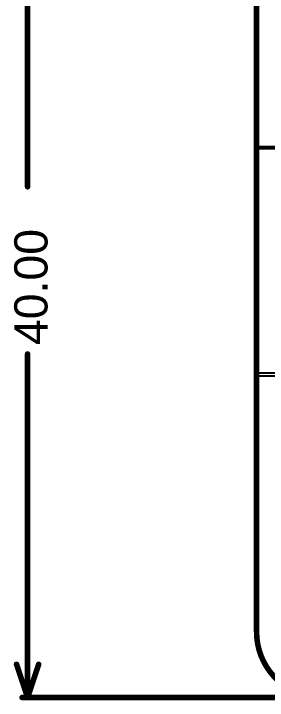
# Model space of a CAD drawing. Header units: inches. Extents: x 0.38 to 9.66, y 2.79 to 4.95.
# Drawn here: x 3.4 to 3.858, y 3.08 to 4.32 of the extents above; entities that cross this region are included whole.
import ezdxf

# ---------------------------------------------------------------- set-up
doc = ezdxf.new("R2010")
doc.units = ezdxf.units.IN
doc.header["$MEASUREMENT"] = 0
for name, color, linetype in [('Board Outline', 216, 'Continuous'), ('Bottom Layer', 5, 'Continuous'), ('Dimension', 6, 'Continuous'), ('Top Layer', 1, 'Continuous')]:
    doc.layers.add(name, color=color, linetype=linetype)
doc.styles.add('Arial', font='', dxfattribs={"height": 0.2})
doc.styles.get('Arial').set_extended_font_data('Arial')

msp = doc.modelspace()

# ---------------------------------------------------------------- linework, layer by layer
at = {"layer": 'Board Outline'}
for points in [[(3.8386, 3.2034, 0.01, 0.01, 0), (3.8386, 4.542, 0.01, 0.01, 0)], [(3.9567, 3.0853, 0.01, 0.01, -0.414214), (3.8386, 3.2034, 0.01, 0.01, 0)]]:
    msp.add_lwpolyline(points, format="xyseb", dxfattribs=at)
msp.add_lwpolyline([(3.8361, 3.2034, 0.005, 0.005, 1), (3.8411, 3.2034, 0.005, 0.005, 1)], format="xyseb", close=True, dxfattribs=at)
msp.add_lwpolyline([(3.8361, 3.2034, 0.005, 0.005, 1), (3.8411, 3.2034, 0.005, 0.005, 1)], format="xyseb", close=True, dxfattribs=at)
at = {"layer": 'Bottom Layer'}
for p, q in [((4.0674, 4.076), (3.8386, 4.076)), ((3.8386, 4.076), (3.8386, 3.666)), ((3.8386, 3.666), (4.0674, 3.666))]:
    msp.add_line(p, q, dxfattribs=at)
at = {"layer": 'Dimension'}
for points in [[(3.4252, 4.0076, 0.01, 0.01, 0), (3.4252, 4.6601, 0.01, 0.01, 0)], [(3.4252, 3.0853, 0.01, 0.01, 0), (3.4252, 3.7057, 0.01, 0.01, 0)], [(3.4052, 3.1453, 0.01, 0.01, 0), (3.4252, 3.0853, 0.01, 0.01, 0)], [(3.4252, 3.0853, 0.01, 0.01, 0), (3.4452, 3.1453, 0.01, 0.01, 0)], [(3.4152, 3.0853, 0.01, 0.01, 0), (3.9417, 3.0853, 0.01, 0.01, 0)]]:
    msp.add_lwpolyline(points, format="xyseb", dxfattribs=at)
for points in [[(3.4227, 4.0076, 0.005, 0.005, 1), (3.4277, 4.0076, 0.005, 0.005, 1)], [(3.4227, 3.7057, 0.005, 0.005, 1), (3.4277, 3.7057, 0.005, 0.005, 1)], [(3.4027, 3.1453, 0.005, 0.005, 1), (3.4077, 3.1453, 0.005, 0.005, 1)], [(3.4427, 3.1453, 0.005, 0.005, 1), (3.4477, 3.1453, 0.005, 0.005, 1)], [(3.4127, 3.0853, 0.005, 0.005, 1), (3.4177, 3.0853, 0.005, 0.005, 1)], [(3.4227, 3.0853, 0.005, 0.005, 1), (3.4277, 3.0853, 0.005, 0.005, 1)], [(3.4227, 3.0853, 0.005, 0.005, 1), (3.4277, 3.0853, 0.005, 0.005, 1)], [(3.4227, 3.0853, 0.005, 0.005, 1), (3.4277, 3.0853, 0.005, 0.005, 1)]]:
    msp.add_lwpolyline(points, format="xyseb", close=True, dxfattribs=at)
at = {"layer": 'Top Layer'}
for p, q in [((4.0444, 4.0797), (3.8386, 4.0797)), ((3.8386, 4.0797), (3.8386, 3.6718)), ((3.8386, 3.6718), (4.2502, 3.6718))]:
    msp.add_line(p, q, dxfattribs=at)

# ---------------------------------------------------------------- texts
at = {"layer": 'Dimension', "style": 'Arial'}
msp.add_text('40.00', height=0.06, rotation=90, dxfattribs=at).set_placement((3.4612, 3.7217))

doc.saveas('drawing.dxf')
